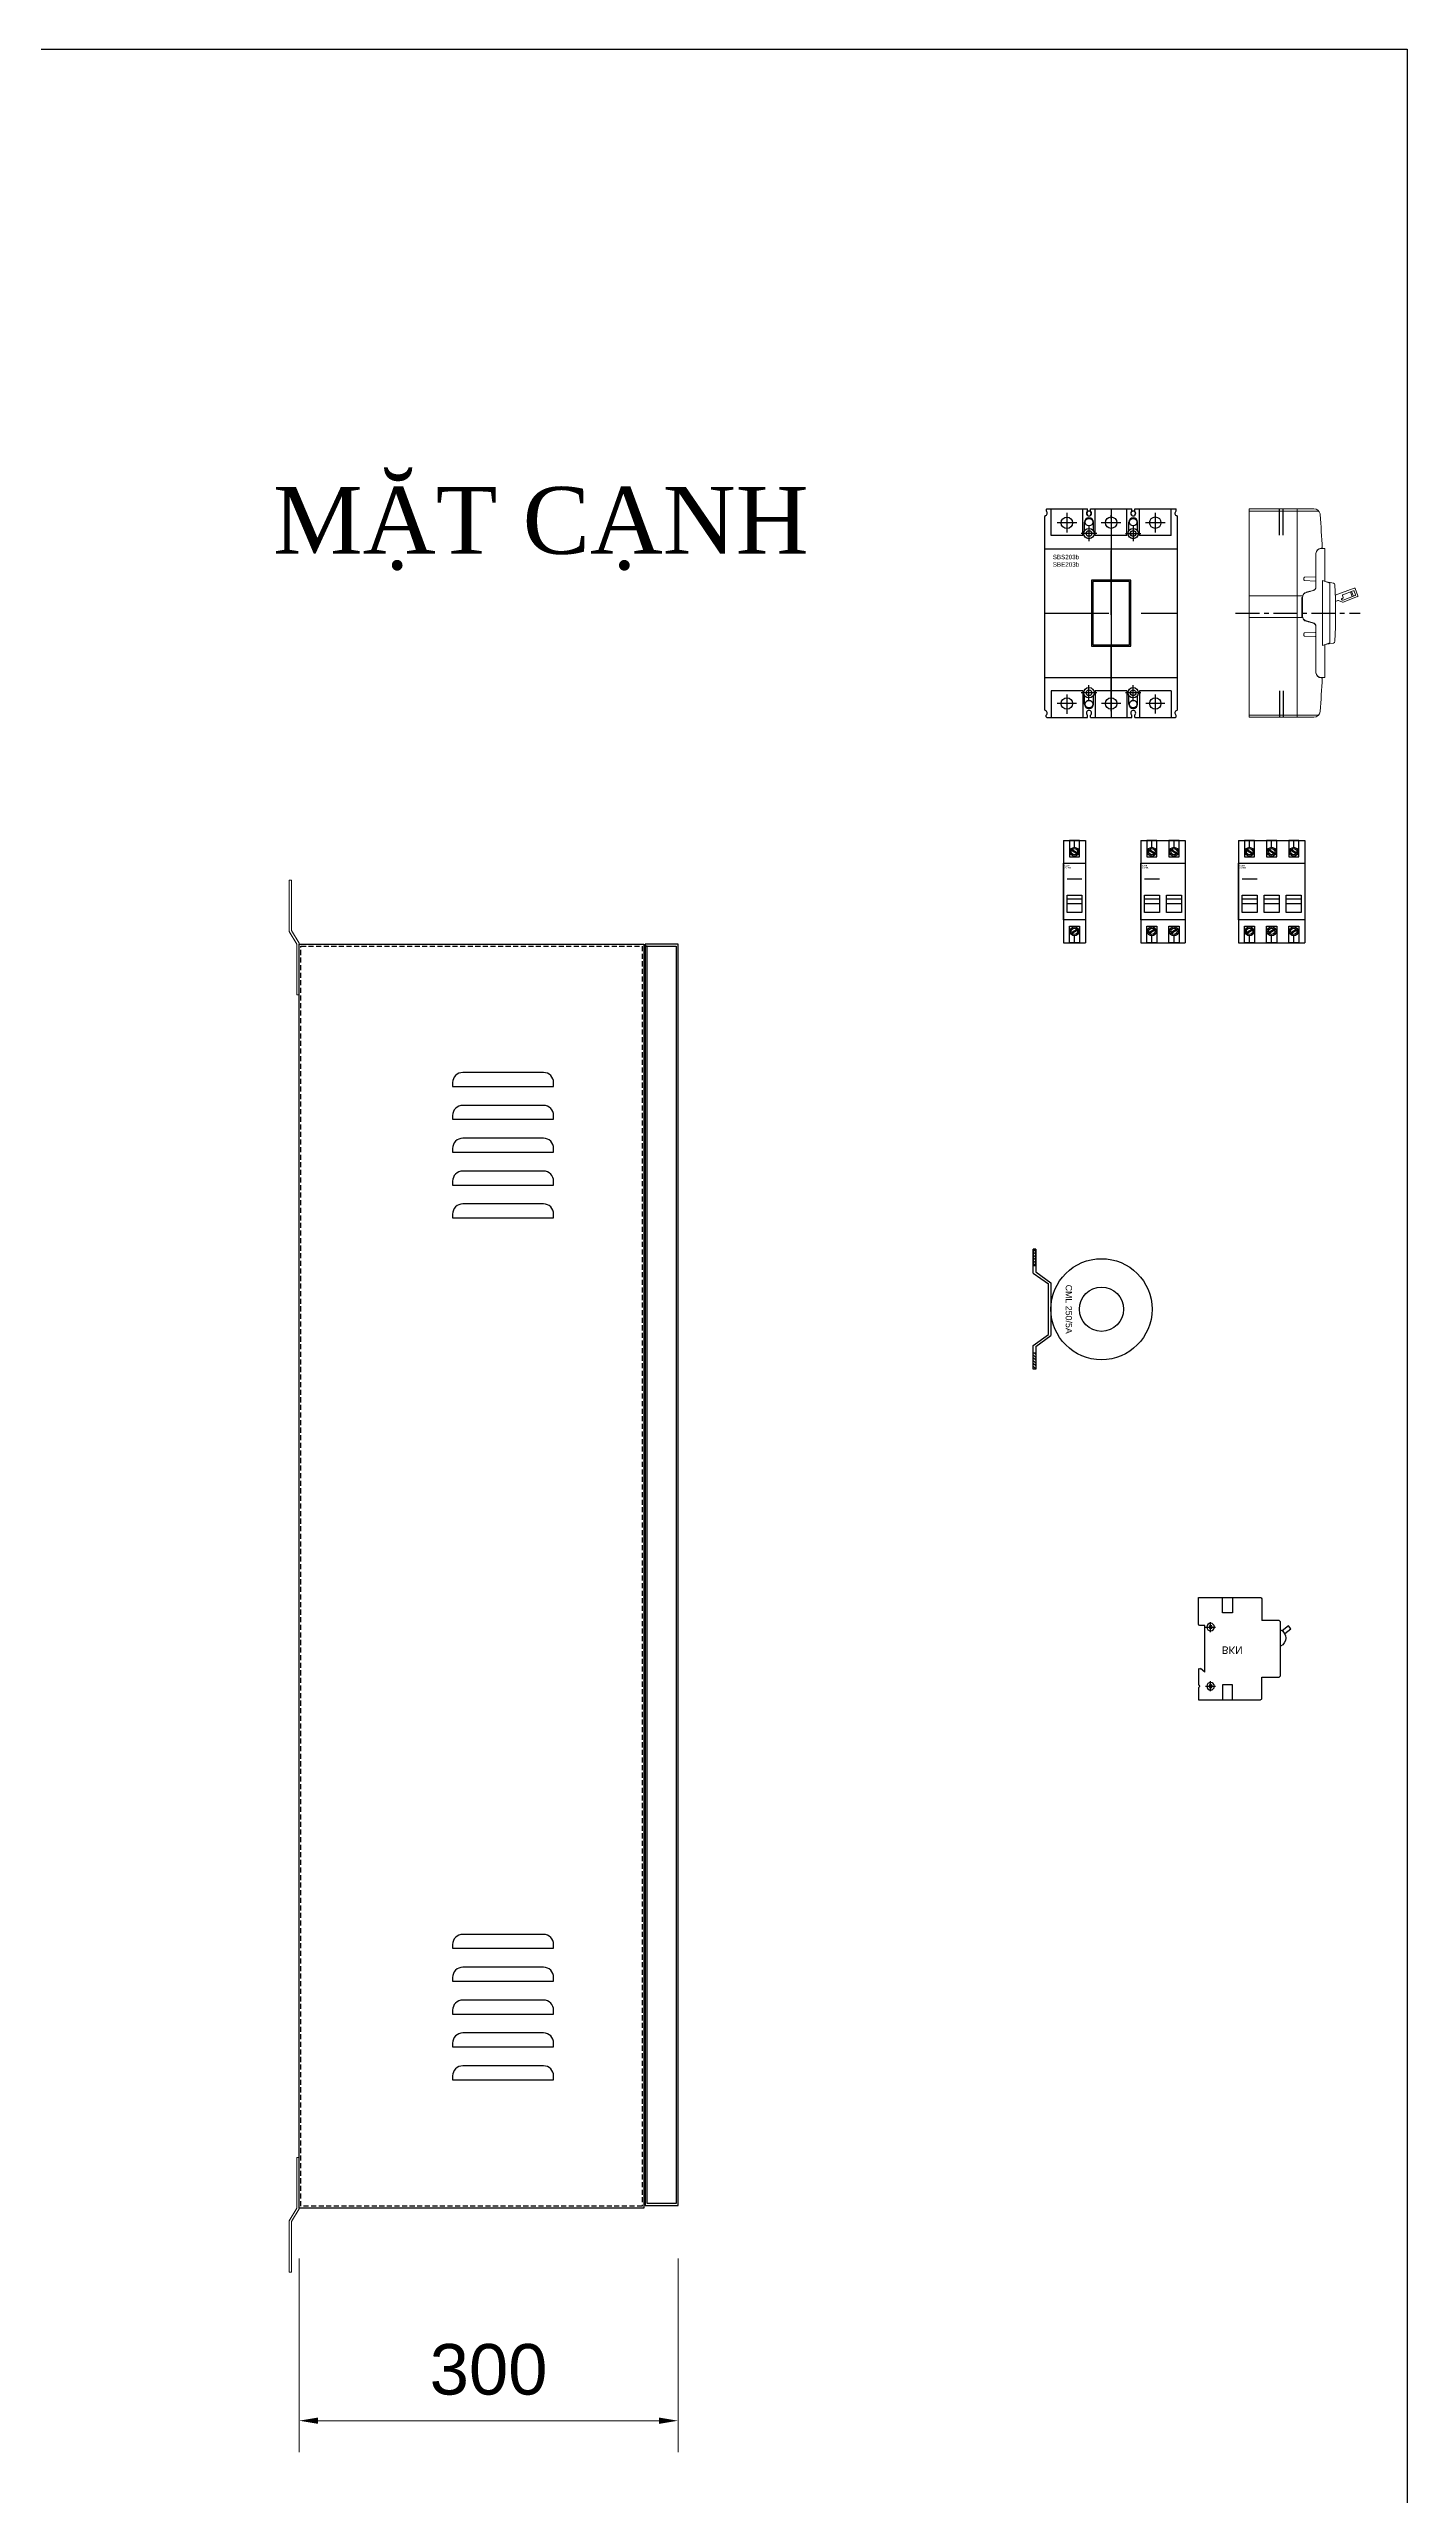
# Model space of a CAD drawing. Header units: millimetres. Extents: x 0 to 4783, y 0 to 3382.
# Drawn here: x 3708 to 4783, y 1446 to 3382 of the extents above; entities that cross this region are included whole.
import ezdxf

# ---------------------------------------------------------------- set-up
doc = ezdxf.new("R2010")
doc.units = ezdxf.units.MM
for name, pattern in [('CENTER', [2, 1.25, -0.25, 0.25, -0.25]), ('HIDDEN', [9.525, 6.35, -3.175]), ('KHUAT', [6, 4, -2])]:
    doc.linetypes.add(name, pattern=pattern)
doc.layers.add('0 TĂNG CỨNG', color=7, linetype='Continuous', lineweight=15)
for name, color, linetype in [('1-EMC-ACESS', 4, 'Continuous'), ('ce', 4, 'CENTER'), ('DI', 2, 'Continuous'), ('DIM', 253, 'Continuous')]:
    doc.layers.add(name, color=color, linetype=linetype)
doc.styles.add('Arial', font='arial.ttf')
doc.styles.add('KT', font='vnsimli.shx')
doc.styles.add('tung dollar 82', font='arial.ttf', dxfattribs={"height": 82})
doc.dimstyles.new('Thiện Dim-40', dxfattribs={"dimtxt": 40, "dimasz": 15, "dimexe": 25, "dimexo": 40, "dimgap": 20, "dimtad": 1, "dimdec": 0, "dimtxsty": 'Arial', "dimcen": 15, "dimclrd": 5, "dimclre": 5, "dimclrt": 3, "dimazin": 3, "dimtfac": 1, "dimtdec": 0, "dimtmove": 0, "dimatfit": 3, "dimldrblk": 'OBLIQUE', "dimlwd": 9, "dimlwe": 9})

# ---------------------------------------------------------------- blocks, each defined once
blk = doc.blocks.new('KHUNG CHUẨN')
at = {"color": 7}
blk.add_lwpolyline([(16919.2, -26555.2), (19889.2, -26555.2), (19889.2, -28655.2), (16919.2, -28655.2)], close=True, dxfattribs=at)
at = {"color": 3, "style": 'Arial'}
for tag, p in [('#01', (17055.6, -28580.1)), ('#02', (17431.4, -28580.1)), ('#03', (18030.6, -28580.1)), ('#08', (18751.7, -28580.1)), ('#10', (19064.8, -28580.1)), ('#04', (17024.8, -28634.6)), ('#05', (17308.5, -28633)), ('#06', (17632.7, -28633.7)), ('#07', (18002, -28634.7)), ('#09', (18753.8, -28632.6)), ('#11', (19060.3, -28625.7)), ('#12', (19806.5, -28628.9))]:
    blk.add_attdef(tag, p, '', height=20, dxfattribs=at)
blk = doc.blocks.new('*D2')
at = {"layer": 'Defpoints', "color": 0, "transparency": 16777216}
for p in [(3906.1, 1673.6), (4206.1, 1673.6), (4206.1, 1505.3)]:
    blk.add_point(p, dxfattribs=at)
at = {"layer": 'DIM', "color": 5, "lineweight": 9, "transparency": 16777216}
for p, q in [((3906.1, 1633.6), (3906.1, 1480.3)), ((4206.1, 1633.6), (4206.1, 1480.3)), ((3921.1, 1505.3), (4191.1, 1505.3))]:
    blk.add_line(p, q, dxfattribs=at)
at = {"layer": 'DIM', "color": 5, "transparency": 16777216}
for points in [[(3921.1, 1507.8), (3921.1, 1502.8), (3906.1, 1505.3)], [(4191.1, 1507.8), (4191.1, 1502.8), (4206.1, 1505.3)]]:
    blk.add_solid(points, dxfattribs=at)
at = {"layer": 'DIM', "color": 3, "transparency": 16777216, "insert": (4056.1, 1545.7), "char_height": 40, "attachment_point": 5, "style": 'Arial'}
blk.add_mtext('300', dxfattribs=at)
blk = doc.blocks.new('_Oblique')
at = {"color": 0, "linetype": 'ByBlock', "lineweight": -2}
blk.add_line((-0.5, -0.5), (0.5, 0.5), dxfattribs=at)
blk = doc.blocks.new('ERHR HERY Ẻ H YRE Ẻ')
at = {"color": 1}
for p, q in [((159215, 59458.7), (159215, 59479.7)), ((159240, 59458.7), (159240, 59479.7)), ((159250, 59458.7), (159250, 59479.7)), ((159275, 59458.7), (159275, 59479.7)), ((159285, 59458.7), (159285, 59479.7)), ((159310, 59458.7), (159310, 59479.7)), ((159240, 59458.7), (159215, 59458.7)), ((159275, 59458.7), (159250, 59458.7)), ((159310, 59458.7), (159285, 59458.7)), ((159240, 59335.7), (159215, 59335.7)), ((159215, 59335.7), (159215, 59314.7)), ((159240, 59335.7), (159240, 59314.7)), ((159275, 59335.7), (159250, 59335.7)), ((159250, 59335.7), (159250, 59314.7)), ((159275, 59335.7), (159275, 59314.7)), ((159310, 59335.7), (159285, 59335.7)), ((159285, 59335.7), (159285, 59314.7)), ((159310, 59335.7), (159310, 59314.7))]:
    blk.add_line(p, q, dxfattribs=at)
at = {"color": 3}
blk.add_line((159262.5, 59479.7), (159262.5, 59314.7), dxfattribs=at)
at = {"color": 3, "linetype": 'HIDDEN', "lineweight": -2, "ltscale": 8}
for p, q in [((159262.5, 59319.7), (159262.5, 59474.7)), ((159210, 59397.2), (159315, 59397.2))]:
    blk.add_line(p, q, dxfattribs=at)
at = {"color": 3}
for points in [[(159247, 59371.2), (159278, 59371.2), (159278, 59423.2), (159247, 59423.2)], [(159248, 59372.2), (159277, 59372.2), (159277, 59422.2), (159248, 59422.2)]]:
    blk.add_lwpolyline(points, close=True, dxfattribs=at)
at = {"color": 1}
for centre in [(159227.5, 59468.7), (159262.5, 59468.8), (159297.5, 59468.8), (159227.5, 59325.7), (159262.5, 59325.7), (159297.5, 59325.7)]:
    blk.add_circle(centre, 4.5, dxfattribs=at)
at = {"layer": 'DI', "ltscale": 15}
for p, q in [((159210, 59448.3), (159210, 59473.8)), ((159211.2, 59479.2), (159211.2, 59478.1)), ((159211.7, 59479.7), (159243.9, 59479.7)), ((159235.3, 59468.7), (159219.7, 59468.7)), ((159227.5, 59476.5), (159227.5, 59460.9)), ((159241.5, 59462.4), (159241.5, 59469.2)), ((159243.9, 59477.9), (159243.9, 59479.7)), ((159245.9, 59477.8), (159244.1, 59477.8)), ((159245, 59466.2), (159245, 59454.1)), ((159246.2, 59477.9), (159246.2, 59479.7)), ((159246.2, 59479.7), (159278.9, 59479.7)), ((159248.5, 59462.4), (159248.5, 59469.2)), ((159270.3, 59468.7), (159254.7, 59468.7)), ((159262.5, 59476.6), (159262.5, 59461)), ((159276.5, 59462.4), (159276.5, 59469.2)), ((159278.9, 59477.9), (159278.9, 59479.7)), ((159280.9, 59477.8), (159279.1, 59477.8)), ((159280, 59466.2), (159280, 59454.1)), ((159281.2, 59477.9), (159281.2, 59479.7)), ((159281.2, 59479.7), (159313.9, 59479.7)), ((159283.5, 59462.4), (159283.5, 59469.2)), ((159305.3, 59468.7), (159289.7, 59468.7)), ((159297.5, 59476.5), (159297.5, 59460.9)), ((159313.9, 59477.9), (159313.9, 59479.7)), ((159315, 59448.3), (159315, 59473.8)), ((159210, 59320.7), (159210, 59448.2)), ((159210, 59448.2), (159315, 59448.2)), ((159251.1, 59460.2), (159238.9, 59460.2)), ((159273.9, 59460.2), (159286.1, 59460.2)), ((159315, 59320.7), (159315, 59448.2)), ((159210, 59346.2), (159315, 59346.2)), ((159227.5, 59332.8), (159227.5, 59317.6)), ((159251.1, 59334.2), (159238.9, 59334.2)), ((159241.5, 59325.2), (159241.5, 59332.1)), ((159245, 59328.2), (159245, 59340.3)), ((159248.5, 59325.2), (159248.5, 59332.1)), ((159262.5, 59332.8), (159262.5, 59317.6)), ((159286.1, 59334.2), (159273.9, 59334.2)), ((159276.5, 59325.2), (159276.5, 59332.1)), ((159280, 59328.2), (159280, 59340.3)), ((159283.5, 59325.2), (159283.5, 59332.1)), ((159297.5, 59332.8), (159297.5, 59317.7)), ((159211.2, 59315.2), (159211.2, 59316.6)), ((159211.7, 59314.7), (159243.9, 59314.7)), ((159235.1, 59325.7), (159219.9, 59325.7)), ((159243.9, 59314.7), (159243.9, 59316.6)), ((159246.2, 59314.7), (159246.2, 59316.6)), ((159246.2, 59314.7), (159278.9, 59314.7)), ((159270.2, 59325.7), (159254.9, 59325.7)), ((159278.9, 59314.7), (159278.9, 59316.6)), ((159281.2, 59314.7), (159281.2, 59316.6)), ((159281.2, 59314.7), (159313.4, 59314.7)), ((159305.1, 59325.7), (159290, 59325.7)), ((159313.9, 59315.2), (159313.9, 59316.6))]:
    blk.add_line(p, q, dxfattribs=at)
for centre, radius in [((159245, 59460.2), 4.1), ((159245, 59469.2), 3), ((159245, 59460.2), 2.25), ((159280, 59460.2), 4.1), ((159280, 59469.2), 3), ((159280, 59460.2), 2.25), ((159245, 59334.2), 4.1), ((159245, 59325.2), 3), ((159245, 59334.2), 2.25), ((159280, 59334.2), 4.1), ((159280, 59325.2), 3), ((159280, 59334.2), 2.25)]:
    blk.add_circle(centre, radius, dxfattribs=at)
for centre, radius, start, end in [((159210.5, 59473.8), 0.5, 101.537, 180), ((159210, 59476.2), 2, 281.537, 48.7001), ((159211.7, 59479.2), 0.5, 90, 180), ((159211.7, 59478.1), 0.5, 180, 228.7001), ((159245, 59469.2), 3.5, 0, 180), ((159245, 59476.2), 2, 125.0996, 54.9004), ((159245, 59476.2), 1.8, 120, 240), ((159245, 59476.2), 1.8, 300, 60), ((159280, 59469.2), 3.5, 0, 180), ((159280, 59476.2), 2, 125.0996, 54.9004), ((159280, 59476.2), 1.8, 120, 240), ((159280, 59476.2), 1.8, 300, 60), ((159315, 59476.2), 2, 125.0996, 258.463), ((159314.5, 59473.8), 0.5, 0, 78.463), ((159210.5, 59320.7), 0.5, 180.0045, 258.4577), ((159210, 59318.2), 2, 305.0996, 78.463), ((159211.7, 59315.2), 0.5, 180, 270), ((159245, 59325.2), 3.5, 180, 0), ((159245, 59318.2), 2, 305.0996, 234.9004), ((159280, 59325.2), 3.5, 180, 0), ((159280, 59318.2), 2, 305.0996, 234.9004), ((159315, 59318.2), 2, 101.537, 234.9004), ((159315, 59318.2), 2, 101.537, 234.9004), ((159313.4, 59315.2), 0.5, 270, 0), ((159314.5, 59320.7), 0.5, 281.537, 0), ((159314.5, 59320.7), 0.5, 281.5423, 359.9955)]:
    blk.add_arc(centre, radius, start, end, dxfattribs=at)
for points, knots in [([(159211.3, 59477.9), (159211.3, 59477.9), (159211.3, 59477.8), (159211.3, 59477.8), (159211.3, 59477.8)], [0, 0, 0, 0, 0.0515533, 0.1429271, 0.1429271, 0.1429271, 0.1429271]), ([(159315, 59448.4), (159315, 59448.4), (159314.9, 59448.4), (159314.9, 59448.4), (159314.8, 59448.4)], [0, 0, 0, 0, 0.0655312, 0.2330235, 0.2330235, 0.2330235, 0.2330235])]:
    blk.add_open_spline(points, degree=3, knots=knots, dxfattribs=at)
for points in [[(159211.3, 59477.8), (159211.3, 59477.8), (159211.3, 59477.7), (159211.3, 59477.7)], [(159315, 59448.3), (159315, 59448.3), (159315, 59448.4), (159315, 59448.4)]]:
    blk.add_open_spline(points, degree=3, dxfattribs=at)
at = {"linetype": 'ByBlock', "lineweight": -2, "insert": (159216.3, 59443.4), "char_height": 3.542, "width": 28.698, "attachment_point": 1, "style": 'tung dollar 82'}
blk.add_mtext('{\\fArial Baltic|b0|i0|c186|p34;SBS}2{\\fArial Baltic|b0|i0|c186|p34;03b \\PSBE}2{\\fArial Baltic|b0|i0|c186|p34;03b }', dxfattribs=at)
blk = doc.blocks.new('sdgdsghfdjhndg')
at = {"color": 1}
for p, q in [((77254.8, 11900.3), (77254.8, 11921.3)), ((77257.8, 11900.3), (77257.8, 11921.3)), ((77254.8, 11777.3), (77254.8, 11756.3)), ((77257.8, 11777.3), (77257.8, 11756.3))]:
    blk.add_line(p, q, dxfattribs=at)
at = {"layer": 'ce', "ltscale": 15}
blk.add_line((77220.2, 11838.8), (77318.8, 11838.8), dxfattribs=at)
at = {"layer": 'DI', "lineweight": 18, "ltscale": 10}
for p, q in [((77230.8, 11756.3), (77230.8, 11921.3)), ((77282.1, 11921.3), (77230.8, 11921.3)), ((77230.8, 11919.4), (77286, 11919.4)), ((77268.8, 11921.3), (77268.8, 11852.3)), ((77283.8, 11886), (77283.8, 11859.4)), ((77287.8, 11890), (77288.8, 11890)), ((77290.8, 11889.8), (77287.8, 11889.8)), ((77288.8, 11890), (77288.8, 11889.8)), ((77290.8, 11863.8), (77290.8, 11889.8)), ((77274.3, 11865), (77274.3, 11866.6)), ((77274.8, 11867.1), (77283.3, 11867.5)), ((77230.8, 11852.3), (77273.3, 11852.3)), ((77268.8, 11756.3), (77268.8, 11852)), ((77272.7, 11835.3), (77272.7, 11851.1)), ((77273.2, 11851.1), (77272.7, 11851.1)), ((77273.2, 11835.3), (77273.2, 11851.2)), ((77283.3, 11864.1), (77274.8, 11864.5)), ((77276, 11855.2), (77281.6, 11856.7)), ((77281.6, 11856.5), (77276.2, 11855)), ((77279.1, 11856), (77278.9, 11855.8)), ((77282.1, 11856.9), (77282.3, 11856.8)), ((77283.1, 11857.6), (77283.2, 11857.6)), ((77283.3, 11858), (77283.5, 11858)), ((77288.9, 11864.5), (77288.9, 11813.1)), ((77288.9, 11864.5), (77294.8, 11862.3)), ((77297.6, 11862.5), (77290.8, 11863.8)), ((77294.8, 11862.3), (77294.8, 11815.3)), ((77299.1, 11853), (77314.1, 11858.5)), ((77301.1, 11848.7), (77299.2, 11848)), ((77304.9, 11847.4), (77301.5, 11848.7)), ((77304.9, 11847.4), (77301.5, 11848.7)), ((77305.1, 11850.5), (77304.2, 11850.1)), ((77305.1, 11850.5), (77304.2, 11850.1)), ((77304.2, 11849.2), (77304.9, 11849)), ((77304.2, 11849.2), (77304.9, 11849)), ((77304.8, 11852.6), (77305.4, 11851.1)), ((77304.8, 11852.6), (77305.4, 11851.1)), ((77313.3, 11856.4), (77305.1, 11853.2)), ((77313.3, 11856.4), (77305.1, 11853.2)), ((77305.2, 11849), (77314.8, 11852.6)), ((77305.2, 11849), (77314.8, 11852.6)), ((77316.7, 11851.8), (77305.2, 11847.4)), ((77316.7, 11851.8), (77305.2, 11847.4)), ((77311, 11855.5), (77312.4, 11851.7)), ((77311.9, 11855.8), (77313.4, 11852.1)), ((77315.1, 11853.3), (77314, 11856.1)), ((77317, 11852.4), (77314.8, 11858.2)), ((77230.8, 11835.3), (77273.3, 11835.3)), ((77281.6, 11830.9), (77276, 11832.4)), ((77276.2, 11832.5), (77281.6, 11831.1)), ((77283.8, 11828.2), (77283.8, 11791.6)), ((77274.3, 11821), (77274.3, 11822.6)), ((77274.8, 11823.1), (77283.3, 11823.5)), ((77283.3, 11820.1), (77274.8, 11820.5)), ((77294.8, 11815.3), (77288.9, 11813.1)), ((77290.8, 11813.8), (77297.6, 11815)), ((77290.8, 11813.8), (77290.8, 11787.8)), ((77287.8, 11787.8), (77290.8, 11787.8)), ((77288.8, 11787.6), (77287.8, 11787.6)), ((77288.8, 11787.8), (77288.8, 11787.6)), ((77288.8, 11787.5), (77288.8, 11787.6)), ((77230.8, 11756.3), (77282.1, 11756.3)), ((77286, 11758.1), (77231.3, 11758.1))]:
    blk.add_line(p, q, dxfattribs=at)
for centre, radius, start, end in [((77282.1, 11916.3), 5, 10.0845, 90), ((76290.1, 11838.8), 1000, 2.9349, 4.4673), ((77287.8, 11886), 4, 90, 180), ((77287.8, 11885.8), 4, 90, 180), ((77277.2, 11851.2), 4, 105, 180), ((77277, 11851.5), 3.8, 105, 168.6315), ((77279, 11857), 1.5, 325.1791, 335.9111), ((77280.8, 11859.6), 3, 285, 0), ((77280.8, 11859.4), 3, 285, 0), ((77279, 11857), 3, 353.263, 357.3363), ((77297.3, 11861), 1.5, 2.559, 79.4), ((76799.3, 11838.8), 500, 357.441, 2.559), ((77301.3, 11848.2), 0.5, 69.0128, 111), ((77301.3, 11848.2), 0.5, 69.0128, 111), ((77304.4, 11849.7), 0.5, 111, 249.0128), ((77304.4, 11849.7), 0.5, 111, 249.0128), ((77305.3, 11852.8), 0.5, 111, 201), ((77305.3, 11852.8), 0.5, 111, 201), ((77305, 11849.4), 0.5, 249.0128, 291), ((77305, 11849.4), 0.5, 249.0128, 291), ((77305, 11847.8), 0.5, 249.0128, 291), ((77305, 11847.8), 0.5, 249.0128, 291), ((77304.9, 11850.9), 0.5, 291, 21), ((77304.9, 11850.9), 0.5, 291, 21), ((77313.5, 11855.9), 0.5, 21, 111), ((77314.3, 11858), 0.5, 21, 110), ((77314.6, 11853.1), 0.5, 291, 21), ((77316.5, 11852.2), 0.5, 291, 21), ((77277.2, 11836.4), 4, 180, 255), ((77277, 11836), 3.8, 191.3685, 255), ((77301.3, 11855.4), 33, 225.2182, 225.9303), ((77280.8, 11828.2), 3, 0, 75), ((77280.8, 11828), 3, 0, 75), ((77297.3, 11816.5), 1.5, 280.6, 357.441), ((77287.8, 11791.8), 4, 180, 270), ((77287.8, 11791.6), 4, 180, 270), ((76290.1, 11838.8), 1000, 355.5327, 357.0526), ((77282.1, 11761.3), 5, 270, 355.5327)]:
    blk.add_arc(centre, radius, start, end, dxfattribs=at)
for points, knots in [([(77287, 11917.2), (77287, 11917.1), (77287.1, 11916.9), (77287.1, 11916.7), (77287.1, 11916.7)], [0, 0, 0, 0, 0.2566997, 0.4899881, 0.4899881, 0.4899881, 0.4899881]), ([(77274.8, 11867.1), (77274.7, 11867.1), (77274.6, 11867.1), (77274.4, 11866.9), (77274.3, 11866.8), (77274.3, 11866.7), (77274.3, 11866.6)], [0, 0, 0, 0, 0.1885178, 0.3787336, 0.5712321, 0.6992138, 0.6992138, 0.6992138, 0.6992138]), ([(77283.8, 11868), (77283.8, 11867.9), (77283.8, 11867.8), (77283.7, 11867.6), (77283.5, 11867.5), (77283.4, 11867.5), (77283.3, 11867.5)], [0, 0, 0, 0, 0.1940944, 0.3865929, 0.5768087, 0.7653265, 0.7653265, 0.7653265, 0.7653265]), ([(77274.3, 11865), (77274.3, 11864.9), (77274.3, 11864.8), (77274.4, 11864.6), (77274.6, 11864.5), (77274.7, 11864.5), (77274.8, 11864.5)], [0, 0, 0, 0, 0.1940944, 0.3865929, 0.5768087, 0.7653265, 0.7653265, 0.7653265, 0.7653265]), ([(77283.3, 11864.1), (77283.4, 11864.1), (77283.5, 11864.1), (77283.7, 11863.9), (77283.8, 11863.8), (77283.8, 11863.7), (77283.8, 11863.6)], [0, 0, 0, 0, 0.1885178, 0.3787336, 0.5712321, 0.7653265, 0.7653265, 0.7653265, 0.7653265]), ([(77274.8, 11823.1), (77274.7, 11823.1), (77274.6, 11823.1), (77274.4, 11822.9), (77274.3, 11822.8), (77274.3, 11822.6), (77274.3, 11822.6)], [0, 0, 0, 0, 0.1885178, 0.3787336, 0.5712321, 0.7653265, 0.7653265, 0.7653265, 0.7653265]), ([(77274.3, 11821), (77274.3, 11820.9), (77274.3, 11820.8), (77274.4, 11820.6), (77274.6, 11820.5), (77274.7, 11820.5), (77274.8, 11820.5)], [0, 0, 0, 0, 0.1940944, 0.3865929, 0.5768087, 0.7653265, 0.7653265, 0.7653265, 0.7653265]), ([(77283.8, 11824), (77283.8, 11823.9), (77283.8, 11823.8), (77283.7, 11823.6), (77283.5, 11823.5), (77283.4, 11823.5), (77283.3, 11823.5)], [0, 0, 0, 0, 0.1940944, 0.3865929, 0.5768087, 0.7653265, 0.7653265, 0.7653265, 0.7653265]), ([(77283.3, 11820.1), (77283.4, 11820.1), (77283.5, 11820.1), (77283.7, 11819.9), (77283.8, 11819.8), (77283.8, 11819.7), (77283.8, 11819.6)], [0, 0, 0, 0, 0.1885178, 0.3787336, 0.5712321, 0.7653265, 0.7653265, 0.7653265, 0.7653265]), ([(77231.3, 11758.1), (77231.2, 11758.1), (77231.1, 11758.1), (77231, 11758.1), (77230.8, 11758), (77230.8, 11757.9), (77230.8, 11757.9)], [0, 0, 0, 0, 0.2020004, 0.3730902, 0.5022492, 0.594206, 0.594206, 0.594206, 0.594206])]:
    blk.add_open_spline(points, degree=3, knots=knots, dxfattribs=at)
blk.add_open_spline([(77274.3, 11866.6), (77274.3, 11866.6), (77274.3, 11866.6), (77274.3, 11866.6)], degree=3, dxfattribs=at)
blk = doc.blocks.new('SC86N108N1P')
at = {"color": 7}
for p, q in [((159110.3, 62347.1), (159110.3, 62266.1)), ((159127.8, 62347.1), (159127.8, 62266.1))]:
    blk.add_line(p, q, dxfattribs=at)
for p, q in [((159110.3, 62347.1), (159127.8, 62347.1)), ((159119, 62341.6), (159119, 62347.1)), ((159120.9, 62336.4), (159116.7, 62339.1)), ((159121.3, 62337.1), (159117.1, 62339.7)), ((159113.1, 62316.7), (159124.9, 62316.7)), ((159120.9, 62276.7), (159116.7, 62274.1)), ((159121.3, 62276.1), (159117.1, 62273.5)), ((159119, 62266.1), (159119, 62271.6)), ((159110.3, 62266.1), (159127.8, 62266.1))]:
    blk.add_line(p, q)
at = {"color": 1}
for points in [[(159115, 62334.1), (159123, 62334.1), (159123, 62347.1), (159115, 62347.1)], [(159115, 62279.1), (159123, 62279.1), (159123, 62266.1), (159115, 62266.1)]]:
    blk.add_lwpolyline(points, close=True, dxfattribs=at)
at = {"color": 3, "linetype": 'ByBlock', "lineweight": -2}
blk.add_lwpolyline([(159110.3, 62329.1), (159127.8, 62329.1), (159127.8, 62284.1), (159110.3, 62284.1)], close=True, dxfattribs=at)
at = {"linetype": 'ByBlock', "lineweight": -2}
for points in [[(159113.1, 62303.8), (159124.9, 62303.8), (159124.9, 62289.9), (159113.1, 62289.9)], [(159113.1, 62300.9), (159124.9, 62300.9), (159124.9, 62296.8), (159113.1, 62296.8)]]:
    blk.add_lwpolyline(points, close=True, dxfattribs=at)
for centre, radius in [((159119, 62338.1), 3.5), ((159119, 62338.1), 2.5), ((159119, 62275.1), 3.5), ((159119, 62275.1), 2.5)]:
    blk.add_circle(centre, radius)
at = {"layer": 'DI', "insert": (159111.2, 62327.6), "char_height": 1, "attachment_point": 1, "style": 'KT'}
blk.add_mtext_dynamic_manual_height_columns('{\\fArial|b0|i0|c0|p34;SC68N \\PSC108N }', width=109.699, gutter_width=12.5, heights=[0], dxfattribs=at)
blk = doc.blocks.new('SC86N108N2P')
at = {"color": 7}
for p, q in [((159171.5, 62347.1), (159171.5, 62266.1)), ((159206.5, 62347.1), (159206.5, 62266.1))]:
    blk.add_line(p, q, dxfattribs=at)
for p, q in [((159171.5, 62347.1), (159189, 62347.1)), ((159180.3, 62341.6), (159180.3, 62347.1)), ((159189, 62347.1), (159206.5, 62347.1)), ((159197.8, 62341.6), (159197.8, 62347.1)), ((159182.1, 62336.4), (159178, 62339.1)), ((159182.6, 62337.1), (159178.4, 62339.7)), ((159199.6, 62336.4), (159195.5, 62339.1)), ((159200.1, 62337.1), (159195.9, 62339.7)), ((159174.4, 62316.7), (159186.2, 62316.7)), ((159182.1, 62276.7), (159178, 62274.1)), ((159182.6, 62276.1), (159178.4, 62273.5)), ((159180.3, 62266.1), (159180.3, 62271.6)), ((159199.6, 62276.7), (159195.5, 62274.1)), ((159200.1, 62276.1), (159195.9, 62273.5)), ((159197.8, 62266.1), (159197.8, 62271.6)), ((159171.5, 62266.1), (159189, 62266.1)), ((159189, 62266.1), (159206.5, 62266.1))]:
    blk.add_line(p, q)
at = {"color": 1}
for points in [[(159176.3, 62334.1), (159184.3, 62334.1), (159184.3, 62347.1), (159176.3, 62347.1)], [(159193.8, 62334.1), (159201.8, 62334.1), (159201.8, 62347.1), (159193.8, 62347.1)], [(159176.3, 62279.1), (159184.3, 62279.1), (159184.3, 62266.1), (159176.3, 62266.1)], [(159193.8, 62279.1), (159201.8, 62279.1), (159201.8, 62266.1), (159193.8, 62266.1)]]:
    blk.add_lwpolyline(points, close=True, dxfattribs=at)
at = {"color": 3, "linetype": 'ByBlock', "lineweight": -2}
blk.add_lwpolyline([(159171.5, 62329.1), (159206.5, 62329.1), (159206.5, 62284.1), (159171.5, 62284.1)], close=True, dxfattribs=at)
at = {"linetype": 'ByBlock', "lineweight": -2}
for points in [[(159174.4, 62303.8), (159186.2, 62303.8), (159186.2, 62289.9), (159174.4, 62289.9)], [(159174.4, 62300.9), (159186.2, 62300.9), (159186.2, 62296.8), (159174.4, 62296.8)], [(159191.9, 62303.8), (159203.7, 62303.8), (159203.7, 62289.9), (159191.9, 62289.9)], [(159191.9, 62300.9), (159203.7, 62300.9), (159203.7, 62296.8), (159191.9, 62296.8)]]:
    blk.add_lwpolyline(points, close=True, dxfattribs=at)
for centre, radius in [((159180.3, 62338.1), 3.5), ((159180.3, 62338.1), 2.5), ((159197.8, 62338.1), 3.5), ((159197.8, 62338.1), 2.5), ((159180.3, 62275.1), 3.5), ((159180.3, 62275.1), 2.5), ((159197.8, 62275.1), 3.5), ((159197.8, 62275.1), 2.5)]:
    blk.add_circle(centre, radius)
at = {"layer": 'DI', "insert": (159172.4, 62327.6), "char_height": 1, "attachment_point": 1, "style": 'KT'}
blk.add_mtext_dynamic_manual_height_columns('{\\fArial|b0|i0|c0|p34;SC68N \\PSC108N }', width=109.699, gutter_width=12.5, heights=[0], dxfattribs=at)
blk = doc.blocks.new('SC86N108N3P')
at = {"color": 7}
for p, q in [((159248.8, 62347.1), (159248.8, 62266.1)), ((159301.3, 62347.1), (159301.3, 62266.1))]:
    blk.add_line(p, q, dxfattribs=at)
for p, q in [((159248.8, 62347.1), (159283.8, 62347.1)), ((159257.6, 62341.6), (159257.6, 62347.1)), ((159275.1, 62341.6), (159275.1, 62347.1)), ((159283.8, 62347.1), (159301.3, 62347.1)), ((159292.6, 62341.6), (159292.6, 62347.1)), ((159259.4, 62336.4), (159255.3, 62339.1)), ((159259.9, 62337.1), (159255.7, 62339.7)), ((159276.9, 62336.4), (159272.8, 62339.1)), ((159277.4, 62337.1), (159273.2, 62339.7)), ((159294.4, 62336.4), (159290.3, 62339.1)), ((159294.9, 62337.1), (159290.7, 62339.7)), ((159251.7, 62316.7), (159263.5, 62316.7)), ((159259.4, 62276.7), (159255.3, 62274.1)), ((159259.9, 62276.1), (159255.7, 62273.5)), ((159257.6, 62266.1), (159257.6, 62271.6)), ((159276.9, 62276.7), (159272.8, 62274.1)), ((159277.4, 62276.1), (159273.2, 62273.5)), ((159275.1, 62266.1), (159275.1, 62271.6)), ((159294.4, 62276.7), (159290.3, 62274.1)), ((159294.9, 62276.1), (159290.7, 62273.5)), ((159292.6, 62266.1), (159292.6, 62271.6)), ((159248.8, 62266.1), (159283.8, 62266.1)), ((159283.8, 62266.1), (159301.3, 62266.1))]:
    blk.add_line(p, q)
at = {"color": 1}
for points in [[(159253.6, 62334.1), (159261.6, 62334.1), (159261.6, 62347.1), (159253.6, 62347.1)], [(159271.1, 62334.1), (159279.1, 62334.1), (159279.1, 62347.1), (159271.1, 62347.1)], [(159288.6, 62334.1), (159296.6, 62334.1), (159296.6, 62347.1), (159288.6, 62347.1)], [(159253.6, 62279.1), (159261.6, 62279.1), (159261.6, 62266.1), (159253.6, 62266.1)], [(159271.1, 62279.1), (159279.1, 62279.1), (159279.1, 62266.1), (159271.1, 62266.1)], [(159288.6, 62279.1), (159296.6, 62279.1), (159296.6, 62266.1), (159288.6, 62266.1)]]:
    blk.add_lwpolyline(points, close=True, dxfattribs=at)
at = {"color": 3, "linetype": 'ByBlock', "lineweight": -2}
blk.add_lwpolyline([(159248.8, 62329.1), (159301.3, 62329.1), (159301.3, 62284.1), (159248.8, 62284.1)], close=True, dxfattribs=at)
at = {"linetype": 'ByBlock', "lineweight": -2}
for points in [[(159251.7, 62303.8), (159263.5, 62303.8), (159263.5, 62289.9), (159251.7, 62289.9)], [(159251.7, 62300.9), (159263.5, 62300.9), (159263.5, 62296.8), (159251.7, 62296.8)], [(159269.2, 62303.8), (159281, 62303.8), (159281, 62289.9), (159269.2, 62289.9)], [(159269.2, 62300.9), (159281, 62300.9), (159281, 62296.8), (159269.2, 62296.8)], [(159286.7, 62303.8), (159298.5, 62303.8), (159298.5, 62289.9), (159286.7, 62289.9)], [(159286.7, 62300.9), (159298.5, 62300.9), (159298.5, 62296.8), (159286.7, 62296.8)]]:
    blk.add_lwpolyline(points, close=True, dxfattribs=at)
for centre, radius in [((159257.6, 62338.1), 3.5), ((159257.6, 62338.1), 2.5), ((159275.1, 62338.1), 3.5), ((159275.1, 62338.1), 2.5), ((159292.6, 62338.1), 3.5), ((159292.6, 62338.1), 2.5), ((159257.6, 62275.1), 3.5), ((159257.6, 62275.1), 2.5), ((159275.1, 62275.1), 3.5), ((159275.1, 62275.1), 2.5), ((159292.6, 62275.1), 3.5), ((159292.6, 62275.1), 2.5)]:
    blk.add_circle(centre, radius)
at = {"layer": 'DI', "insert": (159249.7, 62327.6), "char_height": 1, "attachment_point": 1, "style": 'KT'}
blk.add_mtext_dynamic_manual_height_columns('{\\fArial|b0|i0|c0|p34;SC68N \\PSC108N }', width=109.699, gutter_width=12.5, heights=[0], dxfattribs=at)
blk = doc.blocks.new('CML250A-1')
h = blk.add_hatch()
h.set_pattern_fill('ANSI31', color=85, scale=0.5, style=0)
h.set_pattern_definition([(135, (80689.8664, -41784.7283), (1.122532015, 1.122532015), [])])
h.paths.add_polyline_path([(13, 2), (13, 0), (0, 0), (0, 2)])
h = blk.add_hatch()
h.set_pattern_fill('ANSI31', color=85, scale=0.5, style=0)
h.set_pattern_definition([(45, (-80594.8664, -41784.7283), (-1.122532015, 1.122532015), [])])
h.paths.add_polyline_path([(82, 2), (82, 0), (95, 0), (95, 2)])
at = {"color": 85}
for p, q in [((18, 2), (26.6, 14)), ((18.9, 0), (27.5, 12)), ((26.6, 14), (68.4, 14)), ((67.5, 12), (27.5, 12)), ((76.1, 0), (67.5, 12)), ((77, 2), (68.4, 14))]:
    blk.add_line(p, q, dxfattribs=at)
for points in [[(18.9, 0), (0, 0), (0, 2), (18, 2)], [(77, 2), (95, 2), (95, 0), (76.1, 0)]]:
    blk.add_lwpolyline(points, dxfattribs=at)
for points in [[(13, 2), (0, 2), (0, 0), (13, 0)], [(82, 2), (95, 2), (95, 0), (82, 0)]]:
    blk.add_lwpolyline(points, close=True, dxfattribs=at)
for radius in [40, 17.5]:
    blk.add_circle((47.5, 54), radius, dxfattribs=at)
at = {"color": 85, "insert": (47.5, 28.1), "char_height": 5, "attachment_point": 5}
blk.add_mtext('{\\fArial|b0|i0|c0|p34;CML 250/5A}', dxfattribs=at)
blk = doc.blocks.new('HCC BKN')
for p, q in [((0, -9.7), (0, 0)), ((0, 0), (49, 0)), ((0, -24.6), (0, -12.1)), ((5.6, -10.9), (13.4, -10.9)), ((9.6, -6.9), (9.6, -14.9)), ((50, -1), (50, -18)), ((5, -22), (1.6, -24.8)), ((5, -22), (5, -59)), ((5.3, -57.7), (13.4, -57.7)), ((9.6, -53.7), (9.6, -61.7)), ((71.1, -58.6), (66.2, -54.8)), ((68.2, -52.5), (73, -56.3)), ((73, -56.3), (71.1, -58.6)), ((0, -60), (0, -81)), ((5, -59), (1, -59)), ((50, -80), (50, -63)), ((0, -81), (49, -81))]:
    blk.add_line(p, q)
at = {"color": 1}
for points in [[(19, 0), (27, 0), (27, -12), (19, -12)], [(19, -81), (27, -81), (27, -69), (19, -69)]]:
    blk.add_lwpolyline(points, close=True, dxfattribs=at)
at = {"color": 7}
blk.add_lwpolyline([(50, -18), (63, -18, -0.414214), (65, -20), (65, -61, -0.414214), (63, -63), (50, -63)], format="xyb", dxfattribs=at)
for centre, radius in [((9.6, -10.9), 2.97), ((9.6, -10.9), 1.26), ((9.6, -57.7), 2.97), ((9.6, -57.7), 1.26)]:
    blk.add_circle(centre, radius)
for centre, radius, start, end in [((49, -1), 1, 0, 90), ((-0.5, -10.9), 1.25, 291.7646, 68.2354), ((0.9, -23.7), 1.23, 222.1341, 301.7407), ((61.8, -49), 7.23, 295.9027, 64.0973), ((1, -60), 1, 90, 180), ((49, -80), 1, 270, 0)]:
    blk.add_arc(centre, radius, start, end)
at = {"color": 1, "insert": (18.4, -36.4), "char_height": 6, "attachment_point": 1}
blk.add_mtext('\\A1;BKN ', dxfattribs=at)

msp = doc.modelspace()

# ---------------------------------------------------------------- linework, layer by layer
at = {"color": 7}
for points in [[(3906.1, 2673.6), (4179.1, 2673.6), (4179.1, 1673.6), (3906.1, 1673.6)], [(4181.6, 2672.1), (4181.6, 2672.1), (4204.6, 2672.1), (4204.6, 1677.1), (4181.6, 1677.1), (4181.6, 2672.1), (4180.1, 2672.1), (4180.1, 1675.6), (4206.1, 1675.6), (4206.1, 2673.6), (4180.1, 2673.6), (4180.1, 2672.1)]]:
    msp.add_lwpolyline(points, close=True, dxfattribs=at)
at = {"color": 7, "linetype": 'KHUAT'}
msp.add_lwpolyline([(3907.6, 2672.1), (4177.6, 2672.1), (4177.6, 1675.1), (3907.6, 1675.1)], close=True, dxfattribs=at)
at = {"color": 2}
for points in [[(4099.6, 2572.1), (4035.6, 2572.1, 0.414214), (4027.6, 2564.1), (4027.6, 2561.1), (4107.6, 2561.1), (4107.6, 2564.1, 0.414214)], [(4099.6, 2546.1), (4035.6, 2546.1, 0.414214), (4027.6, 2538.1), (4027.6, 2535.1), (4107.6, 2535.1), (4107.6, 2538.1, 0.414214)], [(4099.6, 2520.1), (4035.6, 2520.1, 0.414214), (4027.6, 2512.1), (4027.6, 2509.1), (4107.6, 2509.1), (4107.6, 2512.1, 0.414214)], [(4099.6, 2494.1), (4035.6, 2494.1, 0.414214), (4027.6, 2486.1), (4027.6, 2483.1), (4107.6, 2483.1), (4107.6, 2486.1, 0.414214)], [(4099.6, 2468.1), (4035.6, 2468.1, 0.414214), (4027.6, 2460.1), (4027.6, 2457.1), (4107.6, 2457.1), (4107.6, 2460.1, 0.414214)], [(4099.6, 1890.1), (4035.6, 1890.1, 0.414214), (4027.6, 1882.1), (4027.6, 1879.1), (4107.6, 1879.1), (4107.6, 1882.1, 0.414214)], [(4099.6, 1864.1), (4035.6, 1864.1, 0.414214), (4027.6, 1856.1), (4027.6, 1853.1), (4107.6, 1853.1), (4107.6, 1856.1, 0.414214)], [(4099.6, 1838.1), (4035.6, 1838.1, 0.414214), (4027.6, 1830.1), (4027.6, 1827.1), (4107.6, 1827.1), (4107.6, 1830.1, 0.414214)], [(4099.6, 1812.1), (4035.6, 1812.1, 0.414214), (4027.6, 1804.1), (4027.6, 1801.1), (4107.6, 1801.1), (4107.6, 1804.1, 0.414214)], [(4099.6, 1786.1), (4035.6, 1786.1, 0.414214), (4027.6, 1778.1), (4027.6, 1775.1), (4107.6, 1775.1), (4107.6, 1778.1, 0.414214)]]:
    msp.add_lwpolyline(points, format="xyb", close=True, dxfattribs=at)
at = {"layer": '0 TĂNG CỨNG'}
for points in [[(3900.1, 2724.4), (3898.3, 2724.4), (3898.3, 2683.7), (3904.3, 2673.7), (3904.3, 2633.7), (3906.1, 2633.7), (3906.1, 2674.4), (3900.1, 2684.4)], [(3900.1, 1622.9), (3898.3, 1622.9), (3898.3, 1663.5), (3904.3, 1673.5), (3904.3, 1713.5), (3906.1, 1713.5), (3906.1, 1672.9), (3900.1, 1662.9)]]:
    msp.add_lwpolyline(points, close=True, dxfattribs=at)

# ---------------------------------------------------------------- block references
at = {"color": 3, "xscale": 1.610510000005888, "yscale": 1.610510000005888, "zscale": 1.610510000005888}
msp.add_blockref('KHUNG CHUẨN', (-27248.6, 46149.4), dxfattribs=at)
at = {"linetype": 'ByBlock', "lineweight": -2}
for name, p in [('ERHR HERY Ẻ H YRE Ẻ', (-154713.6, -56461.6)), ('SC86N108N1P', (-154599.1, -59591.3)), ('SC86N108N2P', (-154599.1, -59591.3)), ('SC86N108N3P', (-154599.1, -59591.3))]:
    msp.add_blockref(name, p, dxfattribs=at)
at = {"color": 1}
msp.add_blockref('sdgdsghfdjhndg', (-72572.7, -8903.1), dxfattribs=at)
at = {"color": 1, "rotation": 270}
msp.add_blockref('CML250A-1', (4487.3, 2432.3), dxfattribs=at)
at = {"color": 7, "xscale": -1, "rotation": 180}
msp.add_blockref('HCC BKN', (4618.1, 2075.6), dxfattribs=at)

# ---------------------------------------------------------------- texts
at = {"layer": '1-EMC-ACESS', "color": 1, "linetype": 'ByBlock', "lineweight": -2, "insert": (4097.5, 3035.5), "char_height": 52.92, "width": 810.522, "attachment_point": 2, "style": 'Arial'}
msp.add_mtext('{\\fTimes New Roman|b0|i0|c0|p18;\\C7;MẶT CẠNH}', dxfattribs=at)

# ---------------------------------------------------------------- dimensions: what is measured, and where the dimension line sits
at = {"layer": 'DIM'}
dim = msp.add_linear_dim(base=(4206.1, 1505.3), p1=(3906.1, 1673.6), p2=(4206.1, 1673.6), dimstyle='Thiện Dim-40', dxfattribs=at)
dim.commit()
dim.dimension.update_dxf_attribs({"geometry": '*D2', "text_midpoint": (4056.1, 1545.7)})

doc.saveas('drawing.dxf')
